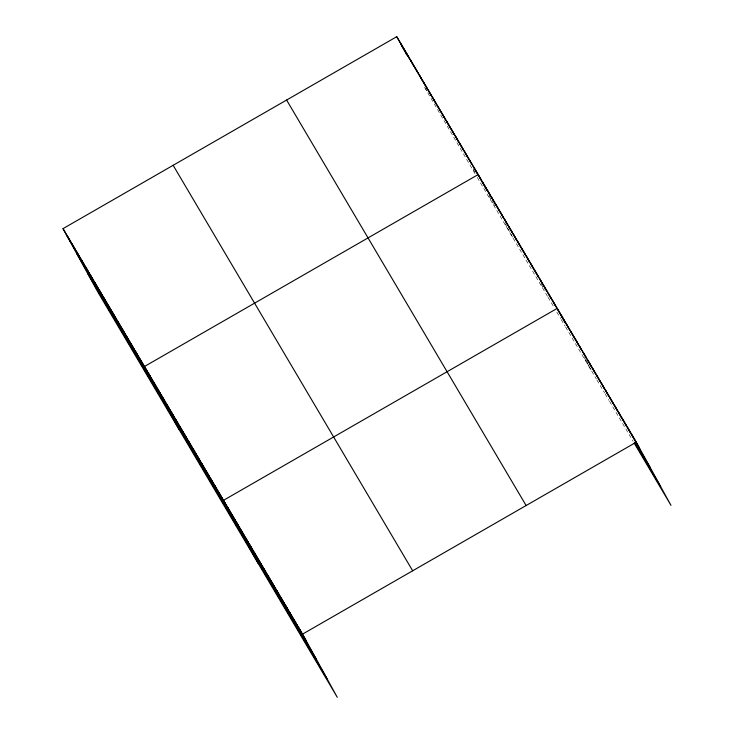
<?xml version="1.0" encoding="UTF-8"?>
<svg xmlns="http://www.w3.org/2000/svg" width="734" height="734" viewBox="0 0 734 734"><rect width="100%" height="100%" fill="white"/><g stroke="black" fill="none" stroke-linecap="round" stroke-linejoin="round"><path stroke-width="0.55" stroke-dasharray="3.67 2.75" d="M425.637 88.722L426.766 90.631M473.146 169.141L475.403 172.967M488.982 195.95L492.936 202.648M493.505 203.612L494.633 205.52M540.976 283.975L544.27 289.545M585.989 360.174L589.283 365.743M474.999 173.591L424.215 86.704M477.265 177.417L489.706 198.483M490.275 199.437L525.516 259.111M526.067 260.038L547.481 296.279M548.023 297.206L554.069 307.427M556.812 312.078L560.648 318.584M561.198 319.51L565.042 326.015M565.593 326.942L596.329 378.983M596.88 379.909L604.568 392.919M605.119 393.846L608.954 400.351M609.504 401.287L633.112 441.244M584.181 357.44L588.842 365.908M589.356 366.844L591.943 371.551M505.139 223.631L507.203 227.393M507.726 228.329L512.892 237.733"/><path stroke-width="1.1" d="M63.014 228.641L302.546 634.13L337.273 697.3L97.741 291.811L63.014 228.641L396.727 36.7L636.259 442.189L670.986 505.359L634.213 443.097M302.546 634.13L636.259 442.189M427.83 89.787L471.944 164.462M472.512 165.416L481.559 180.738L478.164 174.564L144.451 366.505L179.179 429.674M482.11 181.665L503.515 217.906L500.12 211.731M504.065 218.833L507.91 225.338L504.515 219.172M508.46 226.265L512.295 232.77L508.91 226.604M512.846 233.706L538.646 277.379L535.26 271.204M539.196 278.305L546.885 291.315M547.426 292.242L551.271 298.747L548.426 293.508M551.821 299.683L555.666 306.188M556.216 307.115L582.016 350.788L579.172 345.549M582.567 351.714L586.402 358.22M586.952 359.146L639.653 448.355M635.167 442.079L649.994 467.173M634.846 442.877L660.646 486.55M286.599 100.044L526.131 505.533M173.141 165.297L412.673 570.786M66.409 234.816L305.94 640.296M76.749 253.625L316.281 659.114M87.401 273.002L326.933 678.491M631.864 434.757L635.259 440.923M627.478 427.316L630.864 433.491M623.083 419.885L626.478 426.059M618.698 412.453L622.083 418.619M614.303 405.021L617.698 411.187M609.908 397.58L613.303 403.755M605.522 390.149L608.908 396.323M601.128 382.717L604.522 388.882M596.733 375.285L600.128 381.451M592.347 367.853L595.733 374.019M587.952 360.412L591.347 366.587M583.558 352.981L586.466 358.265M574.777 338.117L578.172 344.283M570.391 330.676L573.777 336.851M565.997 323.244L569.391 329.419M561.602 315.813L564.996 321.978M565.263 323.015L557.216 308.381L223.503 500.322L258.23 563.492M552.821 300.94L555.73 306.234M544.041 286.077L546.949 291.361M539.646 278.645L543.041 284.81M530.865 263.772L534.26 269.947M526.471 256.34L529.865 262.506M522.085 248.909L525.471 255.074M517.69 241.468L521.085 247.642M513.295 234.036L516.69 240.211M495.734 204.3L499.129 210.475M491.34 196.868L494.734 203.034M486.954 189.436L490.34 195.602M482.559 182.004L485.954 188.17M482.073 181.674L483.623 184.5M484.146 185.436L486.734 190.143M473.641 166.902L477.036 173.077M469.118 159.25L472.026 164.535M464.594 151.589L467.989 157.755M460.071 143.928L463.457 150.103M455.548 136.267L458.933 142.442M451.015 128.615L454.41 134.781M446.492 120.954L449.887 127.12M441.969 113.293L445.364 119.458M437.446 105.632L440.84 111.807M432.922 97.971L436.317 104.145M428.399 90.319L431.785 96.484M423.876 82.658L427.261 88.823L396.727 36.7M419.353 74.996L422.738 81.162M414.82 67.335L417.729 72.629M410.297 59.674L413.692 65.849M405.774 52.022L409.168 58.188M401.25 44.361L404.645 50.527M400.636 43.811L404.773 51.334M405.287 52.279L406.838 55.096M298.151 626.698L301.546 632.864M293.765 619.267L297.16 625.432M289.37 611.826L292.765 618M284.985 604.394L288.37 610.569M280.59 596.962L283.985 603.128M276.195 589.53L279.59 595.696M271.809 582.09L275.195 588.264M267.415 574.658L270.809 580.833M263.02 567.226L266.414 573.392M258.634 559.794L262.02 565.96M254.239 552.353L257.634 558.528M249.854 544.922L253.239 551.096M245.459 537.49L248.854 543.655M241.064 530.058L244.459 536.224M236.678 522.617L240.064 528.792M232.283 515.185L235.678 521.36M227.889 507.754L231.283 513.919M219.108 492.881L222.503 499.056M214.713 485.449L218.108 491.624M210.328 478.017L213.722 484.183M205.933 470.586L209.328 476.751M201.547 463.154L204.933 469.32M197.152 455.713L200.547 461.888M192.758 448.281L196.152 454.447M188.372 440.85L191.757 447.015M183.977 433.418L187.372 439.583M179.582 425.977L182.977 432.152M175.197 418.545L178.582 424.72M170.802 411.113L174.197 417.279M166.416 403.682L169.802 409.847M162.021 396.241L165.416 402.416M157.627 388.809L161.021 394.984M153.241 381.377L156.626 387.543M148.846 373.945L152.241 380.111M139.928 358.853L143.323 365.018M135.405 351.191L138.799 357.357M130.881 343.53L134.276 349.696M126.358 335.869L129.744 342.044M121.835 328.208L125.22 334.383M117.312 320.556L120.697 326.722M112.779 312.895L116.174 319.061M108.256 305.234L111.651 311.409M103.733 297.573L107.127 303.748M99.209 289.912L102.604 296.086M94.686 282.26L98.081 288.425M90.163 274.599L93.548 280.764M85.639 266.937L89.025 273.112M81.107 259.276L84.502 265.451M76.584 251.615L79.978 257.79M72.06 243.963L75.455 250.129M67.537 236.302L70.932 242.468"/></g></svg>
